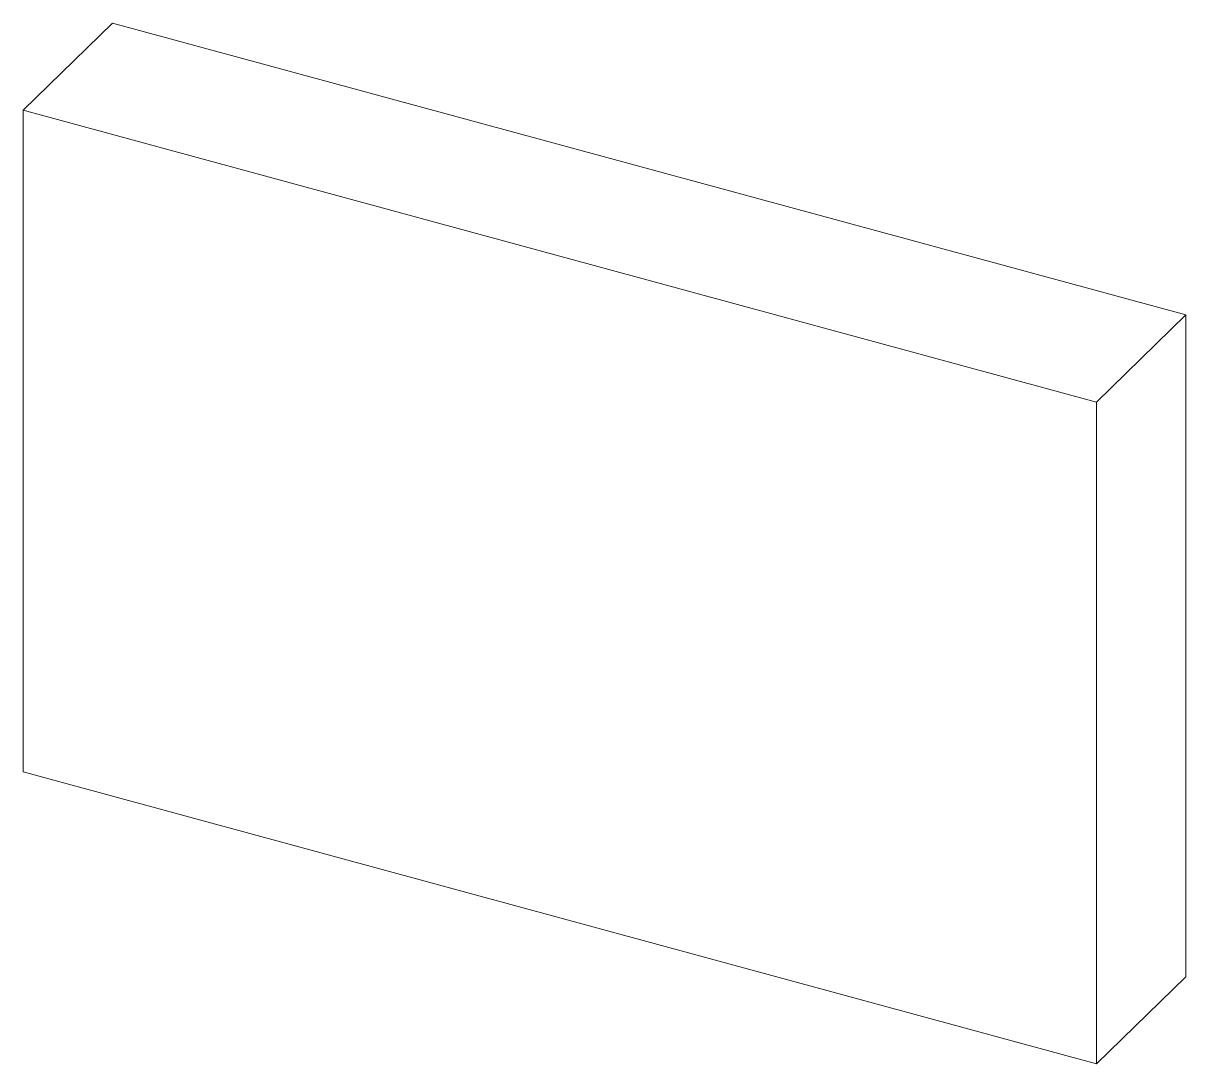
# Model space of a CAD drawing. Header units: millimetres. Extents: x -32.8 to 28.1, y -29.5 to 25.
import ezdxf

# ---------------------------------------------------------------- set-up
doc = ezdxf.new("R2010")
doc.units = ezdxf.units.MM

msp = doc.modelspace()

# ---------------------------------------------------------------- linework, layer by layer
at = {"color": 7, "linetype": 'Continuous', "lineweight": 15}
for p, q in [((-32.761, 20.399), (-28.094, 24.954)), ((28.094, 9.683), (-28.094, 24.954)), ((23.427, 5.128), (-32.761, 20.399)), ((-32.761, 20.399), (-32.761, -14.238)), ((23.427, 5.128), (28.094, 9.683)), ((28.094, -24.954), (28.094, 9.683)), ((23.427, -29.509), (23.427, 5.128)), ((-32.761, -14.238), (23.427, -29.509)), ((23.427, -29.509), (28.094, -24.954))]:
    msp.add_line(p, q, dxfattribs=at)

doc.saveas('drawing.dxf')
